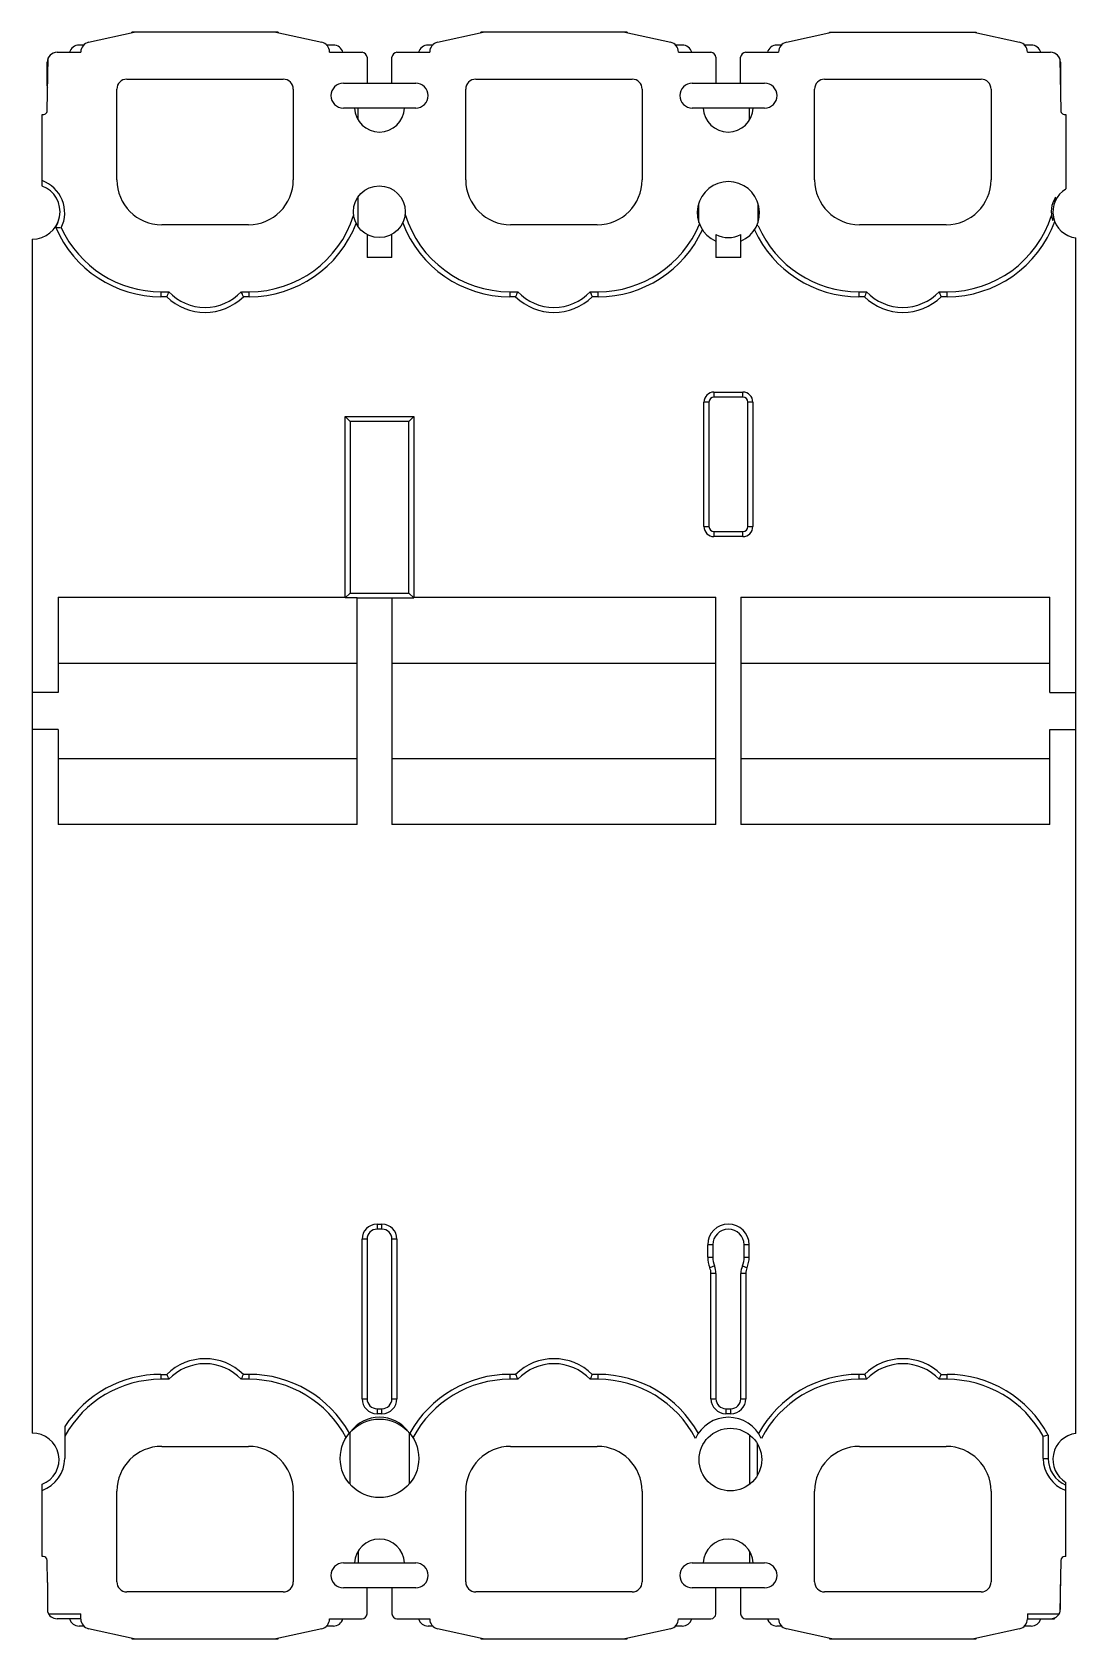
# Model space of a CAD drawing. Header units: millimetres. Extents: x 15 to 119, y 12 to 174.
import ezdxf

# ---------------------------------------------------------------- set-up
doc = ezdxf.new("R2010")
doc.units = ezdxf.units.MM
doc.header["$LTSCALE"] = 12.180206
doc.layers.get('0').update_dxf_attribs({"linetype": 'CONTINUOUS'})

msp = doc.modelspace()

# ---------------------------------------------------------------- linework, layer by layer
at = {"color": 7, "linetype": 'Continuous'}
for p, q in [((20.29, 172.69), (24.86, 173.7)), ((24.62, 173.65), (24.62, 173.7)), ((39.32, 173.7), (24.62, 173.7)), ((39.08, 173.7), (43.68, 172.69)), ((39.32, 173.7), (39.32, 173.65)), ((55.29, 172.69), (59.86, 173.7)), ((59.62, 173.65), (59.62, 173.7)), ((74.32, 173.7), (59.62, 173.7)), ((74.08, 173.7), (78.68, 172.69)), ((74.32, 173.7), (74.32, 173.65)), ((90.29, 172.69), (94.86, 173.7)), ((94.62, 173.65), (94.62, 173.7)), ((94.62, 173.7), (109.32, 173.7)), ((109.08, 173.7), (113.68, 172.69)), ((109.32, 173.7), (109.32, 173.65)), ((16.13, 165.83), (16.22, 171.11)), ((17.13, 171.68), (19.51, 171.68)), ((19.85, 172.41), (19.34, 172.41)), ((19.51, 171.68), (19.51, 171.71)), ((44.84, 172.41), (44.11, 172.41)), ((44.46, 171.71), (44.46, 171.68)), ((44.46, 171.68), (47.72, 171.68)), ((48.22, 171.18), (48.22, 168.58)), ((50.72, 168.58), (50.72, 171.18)), ((51.22, 171.68), (54.51, 171.68)), ((54.85, 172.41), (54.34, 172.41)), ((54.51, 171.68), (54.51, 171.71)), ((79.84, 172.41), (79.11, 172.41)), ((79.46, 171.71), (79.46, 171.68)), ((79.46, 171.68), (82.7, 171.68)), ((83.2, 171.18), (83.2, 168.58)), ((85.7, 168.58), (85.7, 171.18)), ((86.2, 171.68), (89.51, 171.68)), ((89.85, 172.41), (89.34, 172.41)), ((89.51, 171.68), (89.51, 171.71)), ((114.84, 172.41), (114.11, 172.41)), ((114.46, 171.71), (114.46, 171.68)), ((114.46, 171.68), (116.78, 171.68)), ((117.73, 171), (117.82, 165.83)), ((16.13, 168.3), (16.13, 170.68)), ((117.78, 170.68), (117.78, 168.26)), ((23.12, 158.88), (23.12, 167.98)), ((24.12, 168.98), (39.82, 168.98)), ((40.82, 167.98), (40.82, 158.88)), ((45.85, 168.58), (53.1, 168.58)), ((58.12, 158.88), (58.12, 167.98)), ((59.12, 168.98), (74.82, 168.98)), ((75.82, 167.98), (75.82, 158.88)), ((80.85, 168.58), (88.1, 168.58)), ((93.12, 158.88), (93.12, 167.98)), ((94.12, 168.98), (109.82, 168.98)), ((110.82, 167.98), (110.82, 158.88)), ((53.1, 166.08), (45.85, 166.08)), ((47.32, 164.91), (47.32, 166.08)), ((88.1, 166.08), (80.85, 166.08)), ((86.6, 164.91), (86.6, 166.08)), ((15.62, 158.27), (15.62, 165.45)), ((118.32, 165.45), (118.32, 157.97)), ((47.32, 154.19), (47.32, 157.12)), ((81.51, 154.61), (81.51, 156.51)), ((87.44, 154.61), (87.44, 156.51)), ((36.32, 154.38), (27.62, 154.38)), ((48.22, 153.39), (48.22, 151.09)), ((50.72, 151.09), (50.72, 153.42)), ((71.32, 154.38), (62.62, 154.38)), ((83.22, 153.4), (83.22, 151.09)), ((85.72, 151.09), (85.72, 153.4)), ((106.32, 154.38), (97.62, 154.38)), ((14.62, 152.94), (14.62, 33.11)), ((119.32, 33.09), (119.32, 153.06)), ((50.72, 151.09), (48.22, 151.09)), ((85.72, 151.09), (83.22, 151.09)), ((27.55, 147.65), (27.55, 147.15)), ((27.55, 147.65), (28.34, 147.65)), ((28.13, 147.15), (27.55, 147.15)), ((35.61, 147.65), (36.4, 147.65)), ((36.4, 147.15), (35.82, 147.15)), ((36.4, 147.15), (36.4, 147.65)), ((62.55, 147.65), (62.55, 147.15)), ((62.55, 147.65), (63.34, 147.65)), ((63.13, 147.15), (62.55, 147.15)), ((70.61, 147.65), (71.4, 147.65)), ((71.4, 147.15), (70.82, 147.15)), ((71.4, 147.15), (71.4, 147.65)), ((97.55, 147.65), (97.55, 147.15)), ((97.55, 147.65), (98.34, 147.65)), ((98.13, 147.15), (97.55, 147.15)), ((105.61, 147.65), (106.4, 147.65)), ((106.4, 147.15), (105.82, 147.15)), ((106.4, 147.15), (106.4, 147.65)), ((83.02, 137.58), (83.02, 137.08)), ((83.02, 137.58), (85.92, 137.58)), ((85.92, 137.08), (83.02, 137.08)), ((85.92, 137.08), (85.92, 137.58)), ((82.02, 124.08), (82.02, 136.58)), ((82.52, 136.58), (82.02, 136.58)), ((82.52, 136.58), (82.52, 124.08)), ((86.42, 124.08), (86.42, 136.58)), ((86.92, 136.58), (86.42, 136.58)), ((86.92, 136.58), (86.92, 124.08)), ((46.02, 116.99), (46.02, 135.12)), ((46.02, 135.12), (46.52, 134.62)), ((46.02, 135.12), (52.92, 135.12)), ((46.52, 134.62), (46.52, 117.42)), ((52.42, 134.62), (46.52, 134.62)), ((52.92, 135.12), (52.42, 134.62)), ((52.42, 117.42), (52.42, 134.62)), ((52.92, 135.12), (52.92, 116.99)), ((82.02, 124.08), (82.52, 124.08)), ((83.02, 123.58), (83.02, 123.08)), ((83.02, 123.58), (85.92, 123.58)), ((85.92, 123.08), (83.02, 123.08)), ((85.92, 123.08), (85.92, 123.58)), ((86.42, 124.08), (86.92, 124.08)), ((17.22, 116.99), (17.22, 107.43)), ((17.22, 116.99), (46.02, 116.99)), ((46.04, 116.94), (46.52, 117.42)), ((46.52, 117.42), (52.42, 117.42)), ((47.22, 116.93), (52.91, 116.94)), ((47.22, 94.18), (47.22, 116.93)), ((50.72, 116.93), (50.72, 94.18)), ((52.91, 116.94), (52.42, 117.42)), ((52.92, 116.99), (83.22, 116.99)), ((83.22, 94.18), (83.22, 116.99)), ((85.72, 116.99), (85.72, 94.18)), ((85.72, 116.99), (116.72, 116.99)), ((116.72, 107.43), (116.72, 116.99)), ((47.22, 110.35), (17.22, 110.35)), ((83.22, 110.35), (50.72, 110.35)), ((116.72, 110.35), (85.72, 110.35)), ((17.22, 107.43), (14.62, 107.43)), ((116.72, 107.43), (119.32, 107.43)), ((17.22, 103.73), (14.62, 103.73)), ((17.22, 103.73), (17.22, 94.18)), ((116.72, 103.73), (119.32, 103.73)), ((116.72, 94.18), (116.72, 103.73)), ((17.22, 100.82), (47.22, 100.82)), ((50.72, 100.82), (83.22, 100.82)), ((85.72, 100.82), (116.72, 100.82)), ((47.22, 94.18), (17.22, 94.18)), ((83.22, 94.18), (50.72, 94.18)), ((116.72, 94.18), (85.72, 94.18)), ((49.22, 54.08), (49.72, 54.08)), ((49.22, 54.08), (49.22, 53.58)), ((49.72, 53.58), (49.22, 53.58)), ((49.72, 53.58), (49.72, 54.08)), ((48.22, 52.58), (47.72, 52.58)), ((47.72, 36.56), (47.72, 52.58)), ((48.22, 52.58), (48.22, 36.56)), ((51.22, 52.58), (50.72, 52.58)), ((50.72, 36.56), (50.72, 52.58)), ((51.22, 52.58), (51.22, 36.56)), ((82.9, 52.01), (82.4, 52.01)), ((82.4, 50.78), (82.4, 52.01)), ((82.9, 52.01), (82.9, 50.78)), ((86.55, 52.01), (86.05, 52.01)), ((86.05, 50.78), (86.05, 52.01)), ((86.55, 50.78), (86.55, 52.01)), ((82.4, 50.78), (82.9, 50.78)), ((86.05, 50.78), (86.55, 50.78)), ((83.08, 49.89), (82.61, 49.7)), ((83.22, 49.13), (82.72, 49.13)), ((82.72, 36.56), (82.72, 49.13)), ((83.22, 49.13), (83.22, 36.56)), ((86.22, 49.13), (85.72, 49.13)), ((85.72, 36.56), (85.72, 49.13)), ((85.87, 49.89), (86.34, 49.7)), ((86.22, 49.13), (86.22, 36.56)), ((27.55, 39.01), (28.13, 39.01)), ((27.55, 39.01), (27.55, 38.51)), ((36.4, 39.01), (35.82, 39.01)), ((36.4, 38.51), (36.4, 39.01)), ((63.13, 39.01), (62.55, 39.01)), ((62.55, 39.01), (62.55, 38.51)), ((71.4, 39.01), (70.82, 39.01)), ((71.4, 38.51), (71.4, 39.01)), ((98.13, 39.01), (97.55, 39.01)), ((97.55, 39.01), (97.55, 38.51)), ((105.82, 39.01), (106.4, 39.01)), ((106.4, 38.51), (106.4, 39.01)), ((28.34, 38.51), (27.55, 38.51)), ((36.4, 38.51), (35.61, 38.51)), ((63.34, 38.51), (62.55, 38.51)), ((71.4, 38.51), (70.61, 38.51)), ((98.34, 38.51), (97.55, 38.51)), ((106.4, 38.51), (105.61, 38.51)), ((47.72, 36.56), (48.22, 36.56)), ((49.22, 35.56), (49.72, 35.56)), ((49.22, 35.56), (49.22, 35.06)), ((49.72, 35.06), (49.72, 35.56)), ((50.72, 36.56), (51.22, 36.56)), ((82.72, 36.56), (83.22, 36.56)), ((84.22, 35.56), (84.72, 35.56)), ((84.22, 35.56), (84.22, 35.06)), ((84.72, 35.06), (84.72, 35.56)), ((85.72, 36.56), (86.22, 36.56)), ((49.72, 35.06), (49.22, 35.06)), ((84.72, 35.06), (84.22, 35.06)), ((17.9, 33.77), (17.9, 30.58)), ((46.51, 33.18), (46.51, 27.99)), ((52.44, 33.18), (52.44, 27.99)), ((86.6, 32.94), (86.6, 27.98)), ((116.05, 30.58), (116.05, 32.79)), ((116.55, 32.92), (116.55, 30.58)), ((27.62, 31.78), (36.32, 31.78)), ((62.62, 31.78), (71.32, 31.78)), ((87.37, 32.05), (87.37, 28.87)), ((97.62, 31.78), (106.32, 31.78)), ((116.05, 30.58), (116.55, 30.58)), ((15.62, 20.73), (15.62, 27.99)), ((118.32, 28.15), (118.34, 28.17)), ((118.32, 20.73), (118.32, 28.15)), ((23.12, 18.18), (23.12, 27.28)), ((40.82, 27.28), (40.82, 18.18)), ((58.12, 18.18), (58.12, 27.28)), ((75.82, 27.28), (75.82, 18.18)), ((93.12, 18.18), (93.12, 27.28)), ((110.82, 27.28), (110.82, 18.18)), ((47.32, 21.26), (47.32, 20.08)), ((86.6, 21.26), (86.6, 20.08)), ((15.73, 20.73), (15.62, 20.73)), ((16.17, 18.12), (16.13, 20.34)), ((45.85, 20.08), (53.1, 20.08)), ((80.85, 20.08), (88.1, 20.08)), ((117.82, 20.34), (117.73, 15.17)), ((118.32, 20.73), (118.22, 20.73)), ((16.17, 18.12), (16.17, 15.2)), ((117.78, 15.48), (117.78, 17.91)), ((39.82, 17.18), (24.12, 17.18)), ((53.1, 17.58), (45.85, 17.58)), ((48.22, 14.98), (48.22, 17.58)), ((50.72, 17.58), (50.72, 14.98)), ((74.82, 17.18), (59.12, 17.18)), ((88.1, 17.58), (80.85, 17.58)), ((83.2, 14.98), (83.2, 17.58)), ((85.7, 17.58), (85.7, 14.98)), ((109.82, 17.18), (94.12, 17.18)), ((16.26, 14.98), (19.51, 14.98)), ((19.51, 14.45), (19.51, 14.98)), ((114.46, 14.98), (117.65, 14.98)), ((114.46, 14.98), (114.46, 14.46)), ((117.17, 14.57), (117.17, 14.48)), ((19.51, 14.48), (17.13, 14.48)), ((19.85, 13.75), (19.34, 13.75)), ((24.86, 12.46), (20.29, 13.48)), ((43.68, 13.48), (39.08, 12.46)), ((44.84, 13.75), (44.11, 13.75)), ((44.46, 14.48), (47.72, 14.48)), ((44.46, 14.46), (44.46, 14.48)), ((51.22, 14.48), (54.51, 14.48)), ((54.85, 13.75), (54.34, 13.75)), ((54.51, 14.48), (54.51, 14.45)), ((59.86, 12.46), (55.29, 13.48)), ((78.68, 13.48), (74.08, 12.46)), ((79.84, 13.75), (79.11, 13.75)), ((79.46, 14.48), (82.7, 14.48)), ((79.46, 14.46), (79.46, 14.48)), ((86.2, 14.48), (89.51, 14.48)), ((89.85, 13.75), (89.34, 13.75)), ((89.51, 14.48), (89.51, 14.45)), ((94.86, 12.46), (90.29, 13.48)), ((113.68, 13.48), (109.08, 12.46)), ((114.84, 13.75), (114.11, 13.75)), ((114.46, 14.48), (117.17, 14.48)), ((24.62, 12.52), (24.62, 12.46)), ((24.62, 12.46), (39.32, 12.46)), ((39.32, 12.46), (39.32, 12.52)), ((59.62, 12.52), (59.62, 12.46)), ((59.62, 12.46), (74.32, 12.46)), ((74.32, 12.46), (74.32, 12.52)), ((94.62, 12.52), (94.62, 12.46)), ((94.62, 12.46), (109.32, 12.46)), ((109.32, 12.46), (109.32, 12.52))]:
    msp.add_line(p, q, dxfattribs=at)
for centre, radius in [((49.45, 155.68), 2.6), ((49.47, 30.58), 3.94), ((84.67, 30.46), 3.14)]:
    msp.add_circle(centre, radius, dxfattribs=at)
for centre, radius, start, end in [((20.51, 171.71), 1, 102.5, 180), ((43.46, 171.71), 1, 0, 77.5), ((55.51, 171.71), 1, 102.5, 180), ((78.46, 171.71), 1, 0, 77.5), ((90.51, 171.71), 1, 102.5, 180), ((113.46, 171.71), 1, 0, 77.5), ((17.13, 170.68), 1, 90, 180), ((19.34, 171.41), 1, 90, 164.3357), ((44.84, 171.41), 1, 15.6643, 90), ((47.72, 171.18), 0.5, 0, 90), ((51.22, 171.18), 0.5, 90, 180), ((54.34, 171.41), 1, 90, 164.3357), ((79.84, 171.41), 1, 15.6643, 90), ((82.7, 171.18), 0.5, 0, 90), ((86.2, 171.18), 0.5, 90, 180), ((89.34, 171.41), 1, 90, 164.3357), ((114.84, 171.41), 1, 15.6643, 90), ((116.78, 170.68), 1, 0, 90), ((16.63, 168.3), 0.5, 180, 203.5047), ((24.12, 167.98), 1, 90, 180), ((39.82, 167.98), 1, 0, 90), ((45.85, 167.33), 1.25, 90, 270), ((53.1, 167.33), 1.25, 270, 90), ((59.12, 167.98), 1, 90, 180), ((74.82, 167.98), 1, 0, 90), ((80.85, 167.33), 1.25, 90, 270), ((88.1, 167.33), 1.25, 270, 90), ((94.12, 167.98), 1, 90, 180), ((109.82, 167.98), 1, 0, 90), ((49.47, 166.18), 2.5, 182.2924, 357.7076), ((84.45, 166.18), 2.5, 182.2924, 357.7076), ((15.73, 165.83), 0.4, 254.4962, 359), ((118.22, 165.83), 0.4, 181, 285.5038), ((14.67, 155.68), 2.75, 268.9582, 69.8009), ((14.47, 155.58), 3.42, 333.8333, 70.3808), ((27.62, 158.88), 4.5, 180, 270), ((36.32, 158.88), 4.5, 270, 360), ((62.62, 158.88), 4.5, 180, 270), ((71.32, 158.88), 4.5, 270, 360), ((84.47, 155.58), 3.12, 293.5279, 246.3331), ((97.62, 158.88), 4.5, 180, 270), ((106.32, 158.88), 4.5, 270, 360), ((119.45, 155.68), 2.6, 146.012, 199.8275), ((119.67, 155.68), 2.65, 120.6261, 262.4105), ((106.4, 158.65), 11, 349.712, 352.0731), ((14.47, 155.58), 2.92, 329.3908, 349.4248), ((36.4, 158.65), 11, 270, 342.2744), ((62.55, 158.65), 11, 197.1032, 270), ((106.4, 158.65), 11, 270, 342.2744), ((106.4, 158.65), 11.28, 340.0367, 341.4728), ((27.55, 158.65), 11.5, 203.3574, 270), ((17.69, 165.17), 11.09, 266.3927, 269.2696), ((27.55, 158.65), 11, 204.6073, 270), ((36.4, 158.65), 11.5, 270, 338.8949), ((62.55, 158.65), 11.5, 200.7992, 270), ((71.4, 158.65), 11, 270, 337.5356), ((71.4, 158.65), 11.5, 270, 335.453), ((84.47, 155.68), 2.6, 241.2643, 298.7357), ((97.55, 158.65), 11.5, 204.547, 270), ((74.6, 125.49), 31.51, 65.8968, 66.1694), ((97.55, 158.65), 11, 203.5573, 270), ((106.4, 158.65), 11.5, 270, 339.9986), ((53.77, 136.69), 27.7, 156.6829, 157.8045), ((31.97, 151.08), 5.5, 225.606, 314.394), ((31.97, 151.08), 5, 223.3143, 316.6857), ((10.88, 136.98), 26.94, 22.1797, 23.3329), ((88.77, 136.69), 27.7, 156.6829, 157.8045), ((66.97, 151.08), 5.5, 225.606, 314.394), ((66.97, 151.08), 5, 223.3143, 316.6857), ((45.88, 136.98), 26.94, 22.1797, 23.3329), ((123.77, 136.69), 27.7, 156.6829, 157.8045), ((101.97, 151.08), 5.5, 225.606, 314.394), ((101.97, 151.08), 5, 223.3143, 316.6857), ((80.88, 136.98), 26.94, 22.1797, 23.3329), ((83.02, 136.58), 1, 90, 180), ((83.02, 136.58), 0.5, 90, 180), ((85.92, 136.58), 1, 0, 90), ((85.92, 136.58), 0.5, 0, 90), ((83.02, 124.08), 1, 180, 270), ((83.02, 124.08), 0.5, 180, 270), ((85.92, 124.08), 1, 270, 360), ((85.92, 124.08), 0.5, 270, 360), ((39.04, 115.11), 7.24, 14.6166, 15.0538), ((59.91, 115.11), 7.24, 164.9462, 165.3834), ((49.22, 52.58), 1.5, 90, 180), ((49.22, 52.58), 1, 90, 180), ((49.72, 52.58), 1.5, 0, 90), ((49.72, 52.58), 1, 0, 90), ((84.47, 52.01), 2.08, 0, 180), ((84.47, 52.01), 1.57, 0, 180), ((85.25, 50.78), 2.85, 180, 202.2883), ((85.25, 50.78), 2.35, 180, 202.2883), ((83.7, 50.78), 2.35, 337.7117, 360), ((83.7, 50.78), 2.85, 337.7117, 360), ((81.22, 49.13), 1.5, 0, 22.2883), ((81.22, 49.13), 2, 0, 22.2883), ((87.72, 49.13), 2, 157.7117, 180), ((87.72, 49.13), 1.5, 157.7117, 180), ((31.97, 35.08), 5.5, 45.606, 134.394), ((66.97, 35.08), 5.5, 45.606, 134.394), ((101.97, 35.08), 5.5, 45.606, 134.394), ((27.55, 27.51), 11.5, 90, 147.0484), ((53.07, 49.18), 26.94, 202.1797, 203.3329), ((31.97, 35.08), 5, 43.3143, 136.6857), ((10.18, 49.48), 27.7, 336.6829, 337.8045), ((36.4, 27.51), 11.5, 29.0989, 90), ((62.55, 27.51), 11.5, 90, 150.9011), ((88.07, 49.18), 26.94, 202.1797, 203.3329), ((66.97, 35.08), 5, 43.3143, 136.6857), ((45.18, 49.48), 27.7, 336.6829, 337.8045), ((71.4, 27.51), 11.5, 29, 90), ((97.55, 27.51), 11.5, 90, 151), ((123.07, 49.18), 26.94, 202.1797, 203.3329), ((101.97, 35.08), 5, 43.3143, 136.6857), ((80.18, 49.48), 27.7, 336.6829, 337.8045), ((106.4, 27.51), 11.5, 28.0413, 90), ((27.55, 27.51), 11, 90, 151.3151), ((36.4, 27.51), 11, 27.8711, 89.9871), ((62.55, 27.51), 11, 90, 152.1289), ((71.4, 27.51), 11, 27.3509, 89.9871), ((97.55, 27.51), 11, 90, 152.6491), ((106.4, 27.51), 11, 28.6849, 90), ((49.22, 36.56), 1.5, 180, 270), ((49.22, 36.56), 1, 180, 270), ((49.72, 36.56), 1.5, 270, 360), ((49.72, 36.56), 1, 270, 360), ((84.22, 36.56), 1.5, 180, 270), ((84.22, 36.56), 1, 180, 270), ((84.72, 36.56), 1.5, 270, 360), ((84.72, 36.56), 1, 270, 360), ((49.47, 31.08), 3.62, 36.4223, 143.5777), ((84.47, 31.08), 3.62, 24.1804, 155.8196), ((14.67, 30.46), 2.65, 291.0075, 91.0811), ((139.68, -59.7), 95.46, 104.025, 104.3345), ((119.67, 30.46), 2.65, 97.5895, 239.656), ((27.62, 27.28), 4.5, 90, 180), ((36.32, 27.28), 4.5, 0, 90), ((62.62, 27.28), 4.5, 90, 180), ((71.32, 27.28), 4.5, 0, 90), ((97.62, 27.28), 4.5, 90, 180), ((106.32, 27.28), 4.5, 0, 90), ((14.47, 30.58), 3.42, 289.6192, 360), ((119.47, 30.58), 3.42, 180, 250.3808), ((119.47, 30.58), 2.92, 180, 246.8486), ((49.47, 19.98), 2.5, 2.2924, 177.7076), ((84.45, 19.98), 2.5, 2.2924, 177.7076), ((15.73, 20.33), 0.4, 1, 90), ((45.85, 18.83), 1.25, 90, 270), ((53.1, 18.83), 1.25, 270, 90), ((80.85, 18.83), 1.25, 90, 270), ((88.1, 18.83), 1.25, 270, 90), ((118.22, 20.33), 0.4, 90, 179), ((24.12, 18.18), 1, 180, 270), ((39.82, 18.18), 1, 270, 360), ((59.12, 18.18), 1, 180, 270), ((74.82, 18.18), 1, 270, 360), ((94.12, 18.18), 1, 180, 270), ((109.82, 18.18), 1, 270, 360), ((17.13, 15.48), 1, 196.3736, 270), ((47.72, 14.98), 0.5, 270, 360), ((51.22, 14.98), 0.5, 180, 270), ((82.7, 14.98), 0.5, 270, 360), ((86.2, 14.98), 0.5, 180, 270), ((116.78, 15.48), 1, 270, 360), ((19.34, 14.75), 1, 195.6643, 270), ((20.51, 14.45), 1, 180, 257.5), ((43.46, 14.46), 1, 282.5, 360), ((44.84, 14.75), 1, 270, 344.3357), ((54.34, 14.75), 1, 195.6643, 270), ((55.51, 14.45), 1, 180, 257.5), ((78.46, 14.46), 1, 282.5, 360), ((79.84, 14.75), 1, 270, 344.3357), ((89.34, 14.75), 1, 195.6643, 270), ((90.51, 14.45), 1, 180, 257.5), ((113.46, 14.46), 1, 282.5, 360), ((114.84, 14.75), 1, 270, 344.3357)]:
    msp.add_arc(centre, radius, start, end, dxfattribs=at)
msp.add_open_spline([(47.22, 116.93), (46.83, 116.93), (46.43, 116.94), (46.04, 116.94)], degree=3, dxfattribs=at)

doc.saveas('drawing.dxf')
